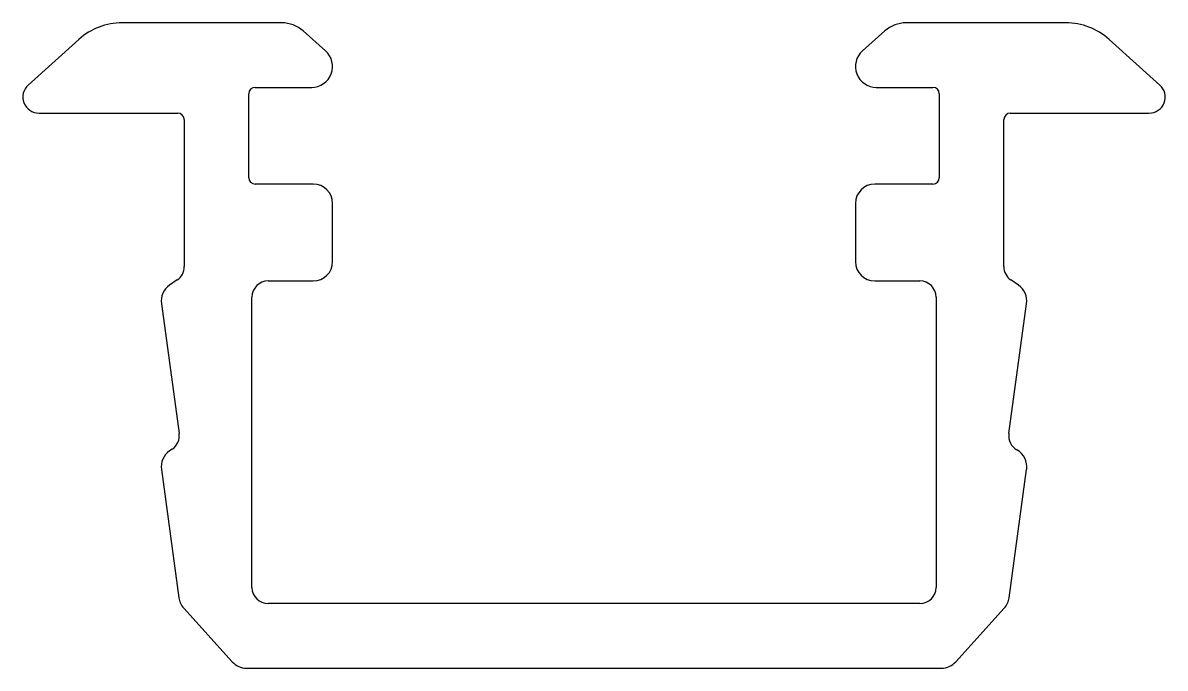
# Model space of a CAD drawing. Extents: x 1815.9 to 1833.6, y 1545.7 to 1555.7.
import ezdxf

# ---------------------------------------------------------------- set-up
doc = ezdxf.new("R2010")
doc.units = 0
doc.layers.get('0').update_dxf_attribs({"linetype": 'CONTINUOUS'})

msp = doc.modelspace()

# ---------------------------------------------------------------- linework, layer by layer
at = {"color": 0}
for p, q in [((1819.871, 1555.668), (1817.397, 1555.668)), ((1832.02, 1555.668), (1829.546, 1555.668)), ((1820.549, 1555.234), (1820.203, 1555.542)), ((1829.214, 1555.542), (1828.868, 1555.234)), ((1816.728, 1555.411), (1815.941, 1554.703)), ((1833.476, 1554.703), (1832.689, 1555.411)), ((1819.459, 1554.668), (1820.334, 1554.668)), ((1829.083, 1554.668), (1829.959, 1554.668)), ((1819.359, 1553.268), (1819.359, 1554.568)), ((1830.059, 1554.568), (1830.059, 1553.268)), ((1816.109, 1554.268), (1818.259, 1554.268)), ((1831.159, 1554.268), (1833.309, 1554.268)), ((1818.359, 1554.168), (1818.359, 1551.89)), ((1831.059, 1551.89), (1831.059, 1554.168)), ((1820.359, 1553.168), (1819.459, 1553.168)), ((1829.959, 1553.168), (1829.059, 1553.168)), ((1820.659, 1551.968), (1820.659, 1552.868)), ((1828.759, 1552.868), (1828.759, 1551.968)), ((1818.25, 1551.684), (1818.133, 1551.604)), ((1819.659, 1551.668), (1820.359, 1551.668)), ((1829.059, 1551.668), (1829.759, 1551.668)), ((1831.284, 1551.604), (1831.168, 1551.684)), ((1819.409, 1546.918), (1819.409, 1551.418)), ((1830.009, 1551.418), (1830.009, 1546.918)), ((1818.005, 1551.315), (1818.281, 1549.302)), ((1831.136, 1549.302), (1831.412, 1551.315)), ((1818.174, 1549.062), (1818.133, 1549.034)), ((1818.005, 1548.745), (1818.277, 1546.758)), ((1831.14, 1546.758), (1831.412, 1548.745)), ((1829.759, 1546.668), (1819.659, 1546.668)), ((1818.352, 1546.598), (1819.104, 1545.766)), ((1830.313, 1545.766), (1831.065, 1546.598)), ((1819.326, 1545.668), (1830.091, 1545.668))]:
    msp.add_line(p, q, dxfattribs=at)
for centre, radius, start, end in [((1817.397, 1554.668), 1, 90, 131.9637), ((1819.871, 1555.168), 0.5, 48.4406, 90), ((1829.546, 1555.168), 0.5, 90, 131.5594), ((1832.02, 1554.668), 1, 48.0363, 90), ((1820.334, 1554.992), 0.324, 270, 48.4406), ((1829.083, 1554.992), 0.324, 131.5594, 270), ((1816.109, 1554.518), 0.25, 131.9637, 270), ((1819.459, 1554.568), 0.1, 90, 180), ((1829.959, 1554.568), 0.1, 0, 90), ((1833.309, 1554.518), 0.25, 270, 48.0363), ((1818.259, 1554.168), 0.1, 0, 90), ((1831.159, 1554.168), 0.1, 90, 180), ((1819.459, 1553.268), 0.1, 180, 270), ((1829.959, 1553.268), 0.1, 270, 0), ((1820.359, 1552.868), 0.3, 0, 90), ((1829.059, 1552.868), 0.3, 90, 180), ((1820.359, 1551.968), 0.3, 270, 360), ((1829.059, 1551.968), 0.3, 180, 270), ((1818.109, 1551.89), 0.25, 304.3381, 360), ((1831.309, 1551.89), 0.25, 180, 235.6619), ((1818.302, 1551.356), 0.3, 124.3381, 187.8146), ((1819.659, 1551.418), 0.25, 90, 180), ((1829.759, 1551.418), 0.25, 0, 90), ((1831.115, 1551.356), 0.3, 352.1854, 55.6619), ((1818.033, 1549.268), 0.25, 304.3381, 7.8146), ((1831.384, 1549.268), 0.25, 172.1854, 240.8925), ((1818.302, 1548.786), 0.3, 124.3381, 187.8146), ((1831.116, 1548.788), 0.3, 351.7145, 60.7232), ((1819.659, 1546.918), 0.25, 180, 270), ((1829.759, 1546.918), 0.25, 270, 0), ((1818.574, 1546.799), 0.3, 187.8146, 222.1122), ((1830.843, 1546.799), 0.3, 317.8878, 352.1854), ((1819.326, 1545.968), 0.3, 222.1122, 270), ((1830.091, 1545.968), 0.3, 270, 317.8878)]:
    msp.add_arc(centre, radius, start, end, dxfattribs=at)

doc.saveas('drawing.dxf')
